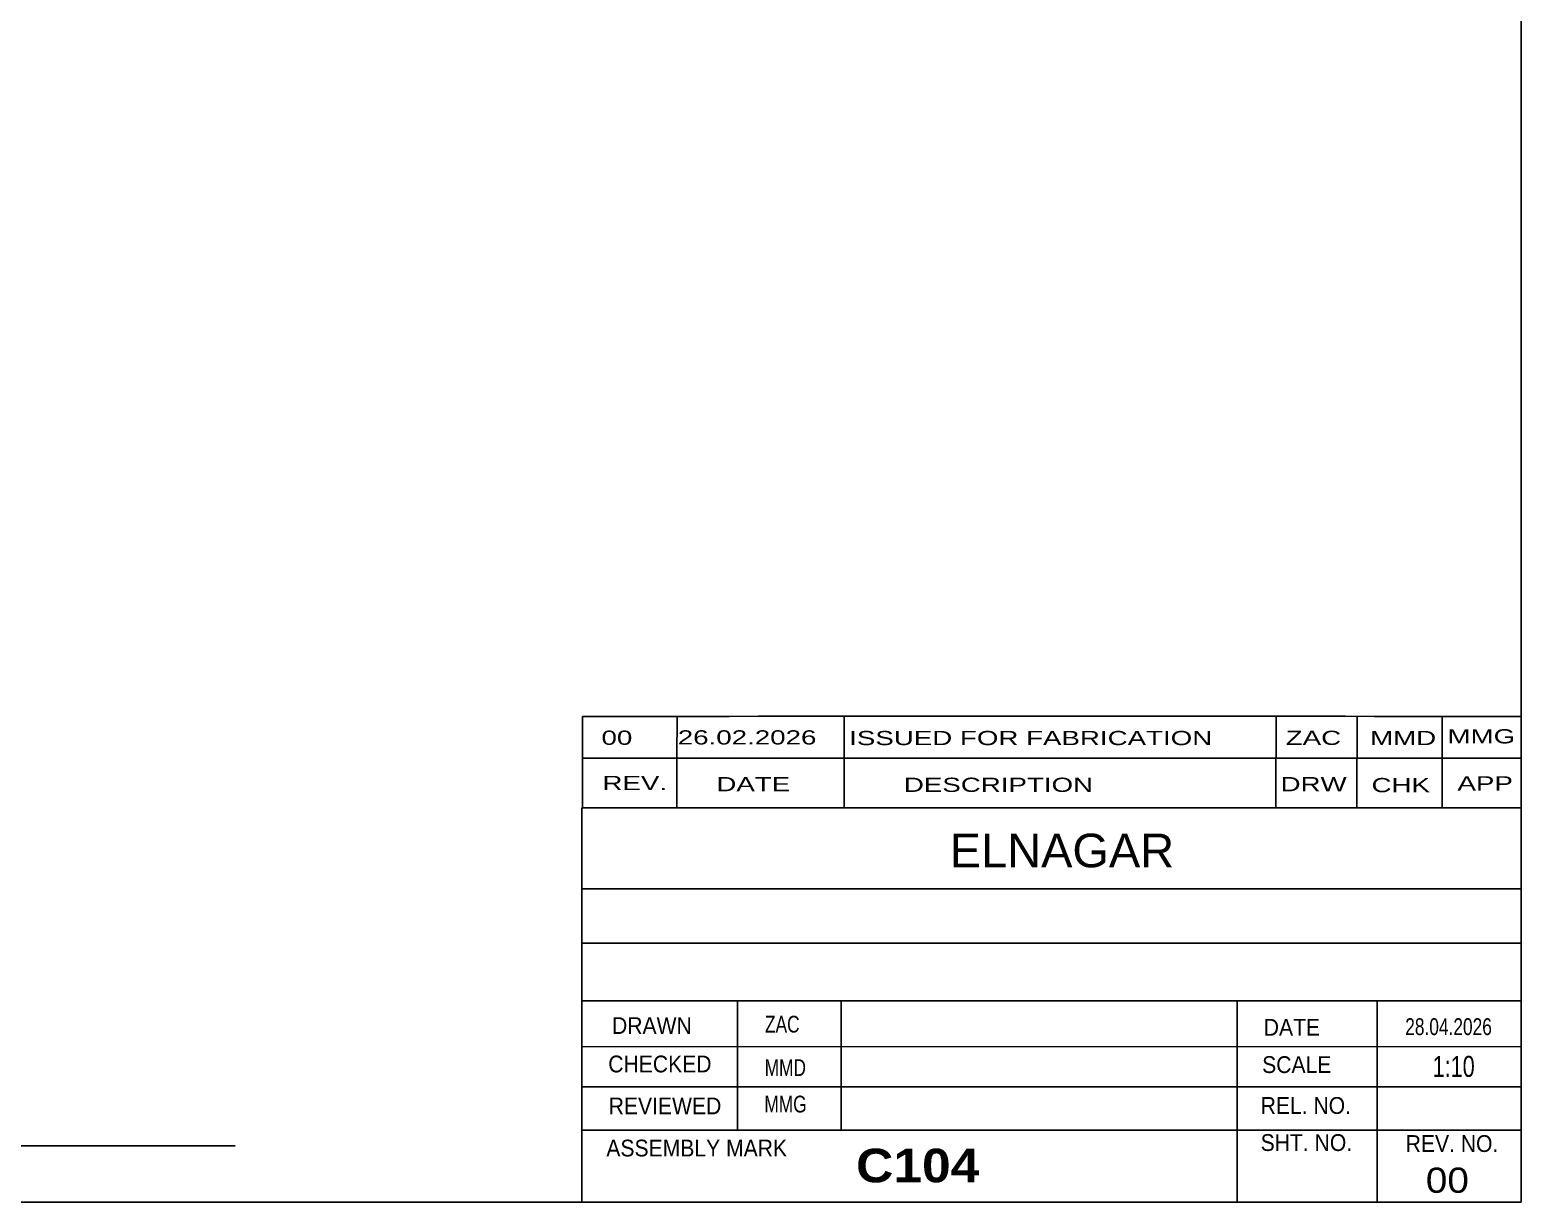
# Model space of a CAD drawing. Header units: millimetres. Extents: x -275 to 137, y -158 to 129.
# Drawn here: x -1.6 to 137.4, y -157.6 to -48.3 of the extents above; entities that cross this region are included whole.
import ezdxf

# ---------------------------------------------------------------- set-up
doc = ezdxf.new("R2010")
doc.units = ezdxf.units.MM
doc.styles.add('Arial', font='ARIAL.TTF', dxfattribs={"height": 0.2})
doc.styles.add('Arial Bold', font='ARIALBD.TTF', dxfattribs={"height": 0.2})
doc.styles.add('Arial Narrow', font='ARIALN.TTF', dxfattribs={"height": 0.2})

# ---------------------------------------------------------------- blocks, each defined once
blk = doc.blocks.new('Unknown-622979417-1210')
at = {"color": 5, "linetype": 'Continuous'}
for p, q in [((137.44, -157.59), (137.44, 129.41)), ((-272.56, -157.59), (137.44, -157.59))]:
    blk.add_line(p, q, dxfattribs=at)
blk = doc.blocks.new('CBS_CALLOFF-622979417-17149')
at = {"color": 7, "linetype": 'Continuous'}
blk.add_line((-98.68, -152.32), (17.55, -152.34), dxfattribs=at)
at = {"color": 3, "linetype": 'Continuous', "style": 'Arial Narrow'}
blk.add_text('QTY= 2 Nos.      COLUMN     MKD : C104', height=3.3405, dxfattribs=at).set_placement((-75.93, -151.43))
blk = doc.blocks.new('CBS_NAME_BLOG-622979417-17150')
at = {"color": 7, "linetype": 'Continuous'}
for p, q in [((49.85, -120.84), (137.36, -120.84)), ((49.85, -157.55), (49.85, -120.84)), ((49.85, -128.38), (137.37, -128.38)), ((49.92, -133.43), (137.44, -133.43)), ((49.85, -138.81), (137.36, -138.81)), ((64.37, -150.91), (64.37, -138.81)), ((74.05, -150.89), (74.05, -138.82)), ((110.97, -157.55), (110.97, -138.82)), ((124.02, -157.55), (124.02, -138.81)), ((49.85, -143.1), (137.44, -143.09)), ((49.85, -146.85), (137.36, -146.85)), ((49.85, -150.89), (137.36, -150.89)), ((49.85, -157.59), (137.44, -157.59))]:
    blk.add_line(p, q, dxfattribs=at)
at = {"color": 3, "linetype": 'Continuous', "style": 'Arial'}
blk.add_text('ELNAGAR', height=3.133, dxfattribs=at).set_placement((84.17, -126.37))
at = {"color": 3, "linetype": 'Continuous'}
for s, height, style, width, p in [('DRAWN', 1.566, 'Arial', 0.9, (52.68, -141.91)), ('ZAC', 1.565, 'Arial Narrow', 0.9, (66.94, -141.78)), ('28.04.2026', 1.565, 'Arial Narrow', 0.9, (126.63, -142.01)), ('DATE', 1.566, 'Arial', 0.9, (113.44, -142.07)), ('CHECKED', 1.566, 'Arial', 0.9, (52.33, -145.49)), ('MMD', 1.565, 'Arial Narrow', 0.9, (66.91, -145.83)), ('SCALE', 1.566, 'Arial', 0.9, (113.29, -145.55)), ('1:10', 1.957, 'Arial Narrow', 0.9, (129.18, -145.91)), ('REVIEWED', 1.566, 'Arial', 0.9, (52.37, -149.4)), ('MMG', 1.565, 'Arial Narrow', 0.9, (66.88, -149.23)), ('REL. NO.', 1.566, 'Arial', 0.9, (113.15, -149.36)), ('SHT. NO.', 1.566, 'Arial', 0.9, (113.15, -152.82)), ('REV. NO.', 1.566, 'Arial', 0.9, (126.67, -152.91)), ('ASSEMBLY MARK', 1.5663, 'Arial', 0.9, (52.15, -153.33)), ('C104', 3.131, 'Arial Bold', 1.1, (75.43, -155.74))]:
    blk.add_text(s, height=height, dxfattribs=dict(at, style=style, width=width)).set_placement(p)
at = {"color": 3, "style": 'Arial', "width": 1.1}
blk.add_text('00', height=2.349, dxfattribs=at).set_placement((128.55, -156.72))
blk = doc.blocks.new('CBS_REVISION-622979417-17151')
at = {"color": 7, "linetype": 'Continuous'}
for p, q in [((49.93, -112.31), (49.93, -116.21)), ((58.74, -112.3), (58.73, -116.21)), ((74.33, -116.21), (74.33, -112.29)), ((114.59, -116.21), (114.6, -112.29)), ((122.15, -116.21), (122.15, -112.29)), ((130.08, -116.21), (130.07, -112.3)), ((49.93, -116.21), (137.43, -116.21)), ((49.93, -116.21), (49.93, -120.84)), ((58.73, -116.21), (58.73, -120.84)), ((74.32, -116.21), (74.32, -120.78)), ((114.58, -116.21), (114.58, -120.84)), ((122.12, -116.21), (122.12, -120.84)), ((130.07, -116.21), (130.07, -120.84)), ((49.93, -120.84), (137.43, -120.84))]:
    blk.add_line(p, q, dxfattribs=at)
blk.add_arc((93.69, -28085.59), 27973.31, 89.910387, 90.089622, dxfattribs=at)
at = {"color": 7, "style": 'Arial Narrow', "width": 1.7}
for s, height, p in [('00', 1.326, (51.7, -114.95)), ('26.02.2026', 1.326, (58.81, -114.92)), ('ISSUED FOR FABRICATION', 1.3257, (74.79, -114.98)), ('ZAC', 1.326, (115.49, -114.96)), ('MMD', 1.326, (123.35, -114.98))]:
    blk.add_text(s, height=height, dxfattribs=at).set_placement(p)
at = {"color": 7, "linetype": 'Continuous', "style": 'Arial Narrow', "width": 1.7}
for s, height, p in [('MMG', 1.326, (130.57, -114.82)), ('REV.', 1.326, (51.79, -119.17)), ('DATE', 1.326, (62.41, -119.28)), ('DESCRIPTION', 1.3257, (79.89, -119.34)), ('DRW', 1.326, (115.01, -119.28)), ('CHK', 1.326, (123.49, -119.37)), ('APP', 1.326, (131.5, -119.21))]:
    blk.add_text(s, height=height, dxfattribs=at).set_placement(p)

msp = doc.modelspace()

# ---------------------------------------------------------------- block references
for name in ['Unknown-622979417-1210', 'CBS_REVISION-622979417-17151', 'CBS_NAME_BLOG-622979417-17150', 'CBS_CALLOFF-622979417-17149']:
    msp.add_blockref(name, (0, 0))

doc.saveas('drawing.dxf')
